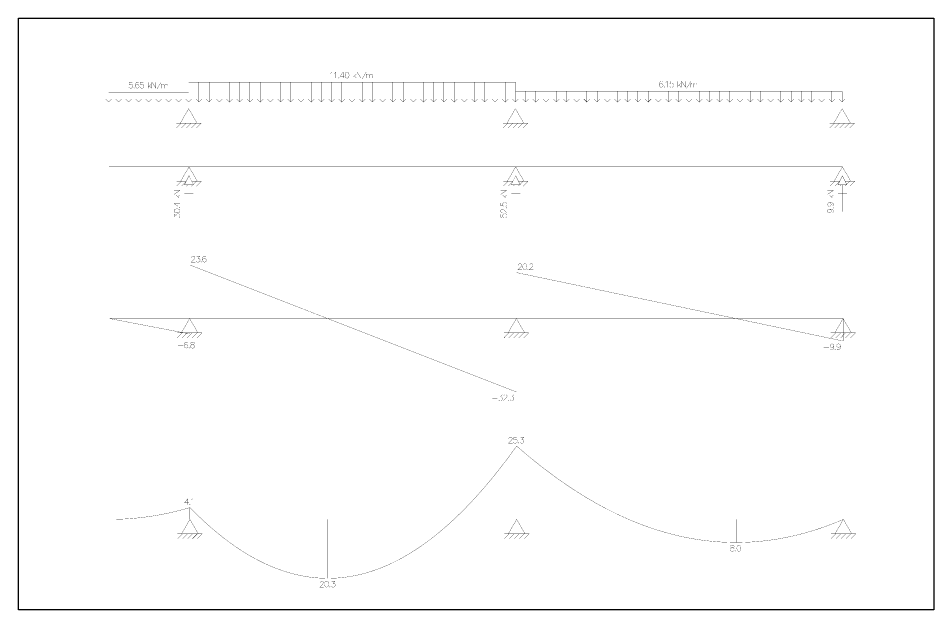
# Model space of a CAD drawing. Header units: millimetres. Extents: x 2055 to 57590, y -2429 to 7389.
# Drawn here: x 22235 to 37436, y -2429 to 7389 of the extents above; entities that cross this region are included whole.
import ezdxf

# ---------------------------------------------------------------- set-up
doc = ezdxf.new("R2010")
doc.units = ezdxf.units.MM
doc.layers.add('non plottare', color=7, linetype='Continuous', plot=False)

# ---------------------------------------------------------------- blocks, each defined once
blk = doc.blocks.new('trave caso 3')
at = {"linetype": 'Continuous', "const_width": 4}
for points in [[(4902.587994, 4467.297337), (4912.043823, 4472.025375), (4926.227566, 4486.209488), (4926.227566, 4386.920694)], [(4968.778797, 4467.297337), (4978.234625, 4472.025375), (4992.418369, 4486.209488), (4992.418369, 4386.920694)], [(5110.61623, 4486.209488), (5063.337086, 4420.016959), (5134.255803, 4420.016959)], [(5110.61623, 4486.209488), (5110.61623, 4386.920694)], [(5172.079118, 4486.209488), (5157.895375, 4481.48145), (5148.439546, 4467.297337), (5143.711632, 4443.657148), (5143.711632, 4429.473034), (5148.439546, 4405.832845), (5157.895375, 4391.648732), (5172.079118, 4386.920694), (5181.534947, 4386.920694), (5195.718691, 4391.648732), (5205.17452, 4405.832845), (5209.902434, 4429.473034), (5209.902434, 4443.657148), (5205.17452, 4467.297337), (5195.718691, 4481.48145), (5181.534947, 4486.209488), (5172.079118, 4486.209488)], [(5280.821151, 4486.209488), (5280.821151, 4386.920694)], [(5328.100296, 4453.113223), (5280.821151, 4405.832845)], [(5299.732809, 4424.744996), (5332.82821, 4386.920694)], [(5342.284039, 4486.209488), (5342.284039, 4386.920694)], [(5342.284039, 4486.209488), (5408.474841, 4386.920694)], [(5408.474841, 4486.209488), (5408.474841, 4386.920694)], [(5427.386499, 4372.73658), (5493.577302, 4486.209488)], [(5493.577302, 4453.113223), (5493.577302, 4386.920694)], [(5493.577302, 4434.201072), (5507.761045, 4448.385186), (5517.216874, 4453.113223), (5531.400617, 4453.113223), (5540.856446, 4448.385186), (5545.584361, 4434.201072), (5545.584361, 4386.920694)], [(5545.584361, 4434.201072), (5559.768104, 4448.385186), (5569.223933, 4453.113223), (5583.407677, 4453.113223), (5592.863506, 4448.385186), (5597.59142, 4434.201072), (5597.59142, 4386.920694)], [(1610.50877, 4319.276574), (1563.229626, 4319.276574), (1558.501711, 4276.724234), (1563.229626, 4281.452271), (1577.413369, 4286.180309), (1591.597113, 4286.180309), (1605.780856, 4281.452271), (1615.236685, 4271.996196), (1619.964599, 4257.812082), (1619.964599, 4248.356007), (1615.236685, 4234.171893), (1605.780856, 4224.715818), (1591.597113, 4219.98778), (1577.413369, 4219.98778), (1563.229626, 4224.715818), (1558.501711, 4229.443855), (1553.773797, 4238.899931)], [(1719.250803, 4305.09246), (1714.522889, 4314.548536), (1700.339145, 4319.276574), (1690.883316, 4319.276574), (1676.699573, 4314.548536), (1667.243744, 4300.364423), (1662.515829, 4276.724234), (1662.515829, 4253.084044), (1667.243744, 4234.171893), (1676.699573, 4224.715818), (1690.883316, 4219.98778), (1695.611231, 4219.98778), (1709.794974, 4224.715818), (1719.250803, 4234.171893), (1723.978717, 4248.356007), (1723.978717, 4253.084044), (1719.250803, 4267.268158), (1709.794974, 4276.724234), (1695.611231, 4281.452271), (1690.883316, 4281.452271), (1676.699573, 4276.724234), (1667.243744, 4267.268158), (1662.515829, 4253.084044)], [(1794.897434, 4319.276574), (1747.61829, 4319.276574), (1742.890375, 4276.724234), (1747.61829, 4281.452271), (1761.802033, 4286.180309), (1775.985777, 4286.180309), (1790.16952, 4281.452271), (1799.625349, 4271.996196), (1804.353263, 4257.812082), (1804.353263, 4248.356007), (1799.625349, 4234.171893), (1790.16952, 4224.715818), (1775.985777, 4219.98778), (1761.802033, 4219.98778), (1747.61829, 4224.715818), (1742.890375, 4229.443855), (1738.162461, 4238.899931)], [(1875.27198, 4319.276574), (1875.27198, 4219.98778)], [(1922.551125, 4286.180309), (1875.27198, 4238.899931)], [(1894.183638, 4257.812082), (1927.279039, 4219.98778)], [(1936.734868, 4319.276574), (1936.734868, 4219.98778)], [(1936.734868, 4319.276574), (2002.925671, 4219.98778)], [(2002.925671, 4319.276574), (2002.925671, 4219.98778)], [(2021.837329, 4205.803666), (2088.028131, 4319.276574)], [(2088.028131, 4286.180309), (2088.028131, 4219.98778)], [(2088.028131, 4267.268158), (2102.211874, 4281.452271), (2111.667703, 4286.180309), (2125.851447, 4286.180309), (2135.307276, 4281.452271), (2140.03519, 4267.268158), (2140.03519, 4219.98778)], [(2140.03519, 4267.268158), (2154.218934, 4281.452271), (2163.674762, 4286.180309), (2177.858506, 4286.180309), (2187.314335, 4281.452271), (2192.042249, 4267.268158), (2192.042249, 4219.98778)], [(2546.727462, 3989.765517), (2546.727462, 4320.728164)], [(2546.727462, 4320.728164), (7972.36361, 4320.728164)], [(2716.278592, 3989.765517), (2716.278592, 4320.728164)], [(2885.829721, 3989.765517), (2885.829721, 4320.728164)], [(3055.380851, 3989.765517), (3055.380851, 4320.728164)], [(3224.93198, 3989.765517), (3224.93198, 4320.728164)], [(3394.48311, 3989.765517), (3394.48311, 4320.728164)], [(3564.03424, 3989.765517), (3564.03424, 4320.728164)], [(3733.585369, 3989.765517), (3733.585369, 4320.728164)], [(3903.136499, 3989.765517), (3903.136499, 4320.728164)], [(4072.687629, 3989.765517), (4072.687629, 4320.728164)], [(4242.238758, 3989.765517), (4242.238758, 4320.728164)], [(4411.789888, 3989.765517), (4411.789888, 4320.728164)], [(4581.341017, 3989.765517), (4581.341017, 4320.728164)], [(4750.892147, 3989.765517), (4750.892147, 4320.728164)], [(4920.443277, 3989.765517), (4920.443277, 4320.728164)], [(5039.697513, 4396.37677), (5034.969599, 4391.648732), (5039.697513, 4386.920694), (5044.425428, 4391.648732), (5039.697513, 4396.37677)], [(5089.994406, 3989.765517), (5089.994406, 4320.728164)], [(5259.545536, 3989.765517), (5259.545536, 4320.728164)], [(5429.096666, 3989.765517), (5429.096666, 4320.728164)], [(5598.647795, 3989.765517), (5598.647795, 4320.728164)], [(5768.198925, 3989.765517), (5768.198925, 4320.728164)], [(5937.750054, 3989.765517), (5937.750054, 4320.728164)], [(6107.301184, 3989.765517), (6107.301184, 4320.728164)], [(6276.852314, 3989.765517), (6276.852314, 4320.728164)], [(6446.403443, 3989.765517), (6446.403443, 4320.728164)], [(6615.954573, 3989.765517), (6615.954573, 4320.728164)], [(6785.505703, 3989.765517), (6785.505703, 4320.728164)], [(6955.056832, 3989.765517), (6955.056832, 4320.728164)], [(7124.607962, 3989.765517), (7124.607962, 4320.728164)], [(7294.159091, 3989.765517), (7294.159091, 4320.728164)], [(7463.710221, 3989.765517), (7463.710221, 4320.728164)], [(7633.261351, 3989.765517), (7633.261351, 4320.728164)], [(7802.81248, 3989.765517), (7802.81248, 4320.728164)], [(7972.36361, 3989.765517), (7972.36361, 4320.728164)], [(10420.418474, 4319.608366), (10415.69056, 4329.064442), (10401.506816, 4333.792479), (10392.050987, 4333.792479), (10377.867244, 4329.064442), (10368.411415, 4314.880328), (10363.683501, 4291.240139), (10363.683501, 4267.59995), (10368.411415, 4248.687799), (10377.867244, 4239.231723), (10392.050987, 4234.503685), (10396.778902, 4234.503685), (10410.962645, 4239.231723), (10420.418474, 4248.687799), (10425.146389, 4262.871912), (10425.146389, 4267.59995), (10420.418474, 4281.784064), (10410.962645, 4291.240139), (10396.778902, 4295.968177), (10392.050987, 4295.968177), (10377.867244, 4291.240139), (10368.411415, 4281.784064), (10363.683501, 4267.59995)], [(10467.697619, 4314.880328), (10477.153448, 4319.608366), (10491.337191, 4333.792479), (10491.337191, 4234.503685)], [(10590.623395, 4333.792479), (10543.34425, 4333.792479), (10538.616336, 4291.240139), (10543.34425, 4295.968177), (10557.527994, 4300.696215), (10571.711737, 4300.696215), (10585.89548, 4295.968177), (10595.351309, 4286.512101), (10600.079224, 4272.327988), (10600.079224, 4262.871912), (10595.351309, 4248.687799), (10585.89548, 4239.231723), (10571.711737, 4234.503685), (10557.527994, 4234.503685), (10543.34425, 4239.231723), (10538.616336, 4243.959761), (10533.888421, 4253.415837)], [(10670.997941, 4333.792479), (10670.997941, 4234.503685)], [(10718.277085, 4300.696215), (10670.997941, 4253.415837)], [(10689.909598, 4272.327988), (10723.005, 4234.503685)], [(10732.460829, 4333.792479), (10732.460829, 4234.503685)], [(10732.460829, 4333.792479), (10798.651631, 4234.503685)], [(10798.651631, 4333.792479), (10798.651631, 4234.503685)], [(10817.563289, 4220.319572), (10883.754091, 4333.792479)], [(10883.754091, 4300.696215), (10883.754091, 4234.503685)], [(10883.754091, 4281.784064), (10897.937835, 4295.968177), (10907.393664, 4300.696215), (10921.577407, 4300.696215), (10931.033236, 4295.968177), (10935.76115, 4281.784064), (10935.76115, 4234.503685)], [(10935.76115, 4281.784064), (10949.944894, 4295.968177), (10959.400723, 4300.696215), (10973.584466, 4300.696215), (10983.040295, 4295.968177), (10987.76821, 4281.784064), (10987.76821, 4234.503685)], [(1218.000242, 3989.765517), (1218.000242, 4153.79525)], [(2546.727462, 4153.79525), (1218.000242, 4153.79525)], [(1384.091144, 3989.765517), (1384.091144, 4153.79525)], [(1550.182047, 3989.765517), (1550.182047, 4153.79525)], [(1638.876257, 4229.443855), (1634.148343, 4224.715818), (1638.876257, 4219.98778), (1643.604172, 4224.715818), (1638.876257, 4229.443855)], [(1716.272949, 3989.765517), (1716.272949, 4153.79525)], [(1882.363852, 3989.765517), (1882.363852, 4153.79525)], [(2048.454754, 3989.765517), (2048.454754, 4153.79525)], [(2214.545657, 3989.765517), (2214.545657, 4153.79525)], [(2380.636559, 3989.765517), (2380.636559, 4153.79525)], [(2546.727462, 3989.765517), (2546.727462, 4153.79525)], [(7972.36361, 3989.765517), (7972.36361, 4168.311156)], [(7972.36361, 4168.311156), (13397.999758, 4168.311156)], [(8141.91474, 3989.765517), (8141.91474, 4168.311156)], [(8311.465869, 3989.765517), (8311.465869, 4168.311156)], [(8481.016999, 3989.765517), (8481.016999, 4168.311156)], [(8650.568128, 3989.765517), (8650.568128, 4168.311156)], [(8820.119258, 3989.765517), (8820.119258, 4168.311156)], [(8989.670388, 3989.765517), (8989.670388, 4168.311156)], [(9159.221517, 3989.765517), (9159.221517, 4168.311156)], [(9328.772647, 3989.765517), (9328.772647, 4168.311156)], [(9498.323777, 3989.765517), (9498.323777, 4168.311156)], [(9667.874906, 3989.765517), (9667.874906, 4168.311156)], [(9837.426036, 3989.765517), (9837.426036, 4168.311156)], [(10006.977165, 3989.765517), (10006.977165, 4168.311156)], [(10176.528295, 3989.765517), (10176.528295, 4168.311156)], [(10346.079425, 3989.765517), (10346.079425, 4168.311156)], [(10444.058046, 4243.959761), (10439.330132, 4239.231723), (10444.058046, 4234.503685), (10448.785961, 4239.231723), (10444.058046, 4243.959761)], [(10515.630554, 3989.765517), (10515.630554, 4168.311156)], [(10685.181684, 3989.765517), (10685.181684, 4168.311156)], [(10854.732814, 3989.765517), (10854.732814, 4168.311156)], [(11024.283943, 3989.765517), (11024.283943, 4168.311156)], [(11193.835073, 3989.765517), (11193.835073, 4168.311156)], [(11363.386202, 3989.765517), (11363.386202, 4168.311156)], [(11532.937332, 3989.765517), (11532.937332, 4168.311156)], [(11702.488462, 3989.765517), (11702.488462, 4168.311156)], [(11872.039591, 3989.765517), (11872.039591, 4168.311156)], [(12041.590721, 3989.765517), (12041.590721, 4168.311156)], [(12211.141851, 3989.765517), (12211.141851, 4168.311156)], [(12380.69298, 3989.765517), (12380.69298, 4168.311156)], [(12550.24411, 3989.765517), (12550.24411, 4168.311156)], [(12719.79524, 3989.765517), (12719.79524, 4168.311156)], [(12889.346369, 3989.765517), (12889.346369, 4168.311156)], [(13058.897499, 3989.765517), (13058.897499, 4168.311156)], [(13228.448628, 3989.765517), (13228.448628, 4168.311156)], [(13397.999758, 3989.765517), (13397.999758, 4168.311156)], [(1267.643344, 4039.409914), (1218.000242, 3989.765517), (1168.35714, 4039.409914)], [(1433.734246, 4039.409914), (1384.091144, 3989.765517), (1334.448043, 4039.409914)], [(1599.825149, 4039.409914), (1550.182047, 3989.765517), (1500.538945, 4039.409914)], [(1765.916051, 4039.409914), (1716.272949, 3989.765517), (1666.629848, 4039.409914)], [(1932.006954, 4039.409914), (1882.363852, 3989.765517), (1832.72075, 4039.409914)], [(2098.097856, 4039.409914), (2048.454754, 3989.765517), (1998.811653, 4039.409914)], [(2264.188759, 4039.409914), (2214.545657, 3989.765517), (2164.902555, 4039.409914)], [(2430.279661, 4039.409914), (2380.636559, 3989.765517), (2330.993458, 4039.409914)], [(2596.370564, 4039.409914), (2546.727462, 3989.765517), (2497.08436, 4039.409914)], [(2596.370564, 4039.409914), (2546.727462, 3989.765517), (2497.08436, 4039.409914)], [(2765.921693, 4039.409914), (2716.278592, 3989.765517), (2666.63549, 4039.409914)], [(2935.472823, 4039.409914), (2885.829721, 3989.765517), (2836.186619, 4039.409914)], [(3105.023953, 4039.409914), (3055.380851, 3989.765517), (3005.737749, 4039.409914)], [(3274.575082, 4039.409914), (3224.93198, 3989.765517), (3175.288879, 4039.409914)], [(3444.126212, 4039.409914), (3394.48311, 3989.765517), (3344.840008, 4039.409914)], [(3613.677342, 4039.409914), (3564.03424, 3989.765517), (3514.391138, 4039.409914)], [(3783.228471, 4039.409914), (3733.585369, 3989.765517), (3683.942267, 4039.409914)], [(3952.779601, 4039.409914), (3903.136499, 3989.765517), (3853.493397, 4039.409914)], [(4122.33073, 4039.409914), (4072.687629, 3989.765517), (4023.044527, 4039.409914)], [(4291.88186, 4039.409914), (4242.238758, 3989.765517), (4192.595656, 4039.409914)], [(4461.43299, 4039.409914), (4411.789888, 3989.765517), (4362.146786, 4039.409914)], [(4630.984119, 4039.409914), (4581.341017, 3989.765517), (4531.697916, 4039.409914)], [(4800.535249, 4039.409914), (4750.892147, 3989.765517), (4701.249045, 4039.409914)], [(4970.086379, 4039.409914), (4920.443277, 3989.765517), (4870.800175, 4039.409914)], [(5139.637508, 4039.409914), (5089.994406, 3989.765517), (5040.351304, 4039.409914)], [(5309.188638, 4039.409914), (5259.545536, 3989.765517), (5209.902434, 4039.409914)], [(5478.739767, 4039.409914), (5429.096666, 3989.765517), (5379.453564, 4039.409914)], [(5648.290897, 4039.409914), (5598.647795, 3989.765517), (5549.004693, 4039.409914)], [(5817.842027, 4039.409914), (5768.198925, 3989.765517), (5718.555823, 4039.409914)], [(5987.393156, 4039.409914), (5937.750054, 3989.765517), (5888.106953, 4039.409914)], [(6156.944286, 4039.409914), (6107.301184, 3989.765517), (6057.658082, 4039.409914)], [(6326.495416, 4039.409914), (6276.852314, 3989.765517), (6227.209212, 4039.409914)], [(6496.046545, 4039.409914), (6446.403443, 3989.765517), (6396.760341, 4039.409914)], [(6665.597675, 4039.409914), (6615.954573, 3989.765517), (6566.311471, 4039.409914)], [(6835.148804, 4039.409914), (6785.505703, 3989.765517), (6735.862601, 4039.409914)], [(7004.699934, 4039.409914), (6955.056832, 3989.765517), (6905.41373, 4039.409914)], [(7174.251064, 4039.409914), (7124.607962, 3989.765517), (7074.96486, 4039.409914)], [(7343.802193, 4039.409914), (7294.159091, 3989.765517), (7244.51599, 4039.409914)], [(7513.353323, 4039.409914), (7463.710221, 3989.765517), (7414.067119, 4039.409914)], [(7682.904453, 4039.409914), (7633.261351, 3989.765517), (7583.618249, 4039.409914)], [(7852.455582, 4039.409914), (7802.81248, 3989.765517), (7753.169378, 4039.409914)], [(8022.006712, 4039.409914), (7972.36361, 3989.765517), (7922.720508, 4039.409914)], [(8022.006712, 4039.409914), (7972.36361, 3989.765517), (7922.720508, 4039.409914)], [(8191.557841, 4039.409914), (8141.91474, 3989.765517), (8092.271638, 4039.409914)], [(8361.108971, 4039.409914), (8311.465869, 3989.765517), (8261.822767, 4039.409914)], [(8530.660101, 4039.409914), (8481.016999, 3989.765517), (8431.373897, 4039.409914)], [(8700.21123, 4039.409914), (8650.568128, 3989.765517), (8600.925027, 4039.409914)], [(8869.76236, 4039.409914), (8820.119258, 3989.765517), (8770.476156, 4039.409914)], [(9039.31349, 4039.409914), (8989.670388, 3989.765517), (8940.027286, 4039.409914)], [(9208.864619, 4039.409914), (9159.221517, 3989.765517), (9109.578415, 4039.409914)], [(9378.415749, 4039.409914), (9328.772647, 3989.765517), (9279.129545, 4039.409914)], [(9547.966878, 4039.409914), (9498.323777, 3989.765517), (9448.680675, 4039.409914)], [(9717.518008, 4039.409914), (9667.874906, 3989.765517), (9618.231804, 4039.409914)], [(9887.069138, 4039.409914), (9837.426036, 3989.765517), (9787.782934, 4039.409914)], [(10056.620267, 4039.409914), (10006.977165, 3989.765517), (9957.334064, 4039.409914)], [(10226.171397, 4039.409914), (10176.528295, 3989.765517), (10126.885193, 4039.409914)], [(10395.722527, 4039.409914), (10346.079425, 3989.765517), (10296.436323, 4039.409914)], [(10565.273656, 4039.409914), (10515.630554, 3989.765517), (10465.987453, 4039.409914)], [(10734.824786, 4039.409914), (10685.181684, 3989.765517), (10635.538582, 4039.409914)], [(10904.375915, 4039.409914), (10854.732814, 3989.765517), (10805.089712, 4039.409914)], [(11073.927045, 4039.409914), (11024.283943, 3989.765517), (10974.640841, 4039.409914)], [(11243.478175, 4039.409914), (11193.835073, 3989.765517), (11144.191971, 4039.409914)], [(11413.029304, 4039.409914), (11363.386202, 3989.765517), (11313.743101, 4039.409914)], [(11582.580434, 4039.409914), (11532.937332, 3989.765517), (11483.29423, 4039.409914)], [(11752.131564, 4039.409914), (11702.488462, 3989.765517), (11652.84536, 4039.409914)], [(11921.682693, 4039.409914), (11872.039591, 3989.765517), (11822.39649, 4039.409914)], [(12091.233823, 4039.409914), (12041.590721, 3989.765517), (11991.947619, 4039.409914)], [(12260.784952, 4039.409914), (12211.141851, 3989.765517), (12161.498749, 4039.409914)], [(12430.336082, 4039.409914), (12380.69298, 3989.765517), (12331.049878, 4039.409914)], [(12599.887212, 4039.409914), (12550.24411, 3989.765517), (12500.601008, 4039.409914)], [(12769.438341, 4039.409914), (12719.79524, 3989.765517), (12670.152138, 4039.409914)], [(12938.989471, 4039.409914), (12889.346369, 3989.765517), (12839.703267, 4039.409914)], [(13108.540601, 4039.409914), (13058.897499, 3989.765517), (13009.254397, 4039.409914)], [(13278.09173, 4039.409914), (13228.448628, 3989.765517), (13178.805527, 4039.409914)], [(13447.64286, 4039.409914), (13397.999758, 3989.765517), (13348.356656, 4039.409914)], [(2546.727462, 3879.444635), (1218.000242, 3879.444635)], [(2408.831336, 3640.593029), (2546.727462, 3879.444635), (2684.623588, 3640.593029)], [(2546.727462, 3879.444635), (7972.36361, 3879.444635)], [(7834.467484, 3640.593029), (7972.36361, 3879.444635), (8110.259736, 3640.593029)], [(7972.36361, 3879.444635), (13397.999758, 3879.444635)], [(13260.103632, 3640.593029), (13397.999758, 3879.444635), (13535.895884, 3640.593029)], [(2339.885341, 3640.593029), (2753.569583, 3640.593029)], [(2422.623844, 3640.593029), (2339.885341, 3557.852368)], [(2505.362347, 3640.593029), (2422.623844, 3557.852368)], [(2588.10085, 3640.593029), (2505.362347, 3557.852368)], [(2670.839353, 3640.593029), (2588.10085, 3557.852368)], [(2753.577857, 3640.593029), (2670.839353, 3557.852368)], [(7765.521489, 3640.593029), (8179.205731, 3640.593029)], [(7848.259992, 3640.593029), (7765.521489, 3557.852368)], [(7930.998495, 3640.593029), (7848.259992, 3557.852368)], [(8013.736998, 3640.593029), (7930.998495, 3557.852368)], [(8096.475502, 3640.593029), (8013.736998, 3557.852368)], [(8179.214005, 3640.593029), (8096.475502, 3557.852368)], [(13191.157637, 3640.593029), (13604.841879, 3640.593029)], [(13273.89614, 3640.593029), (13191.157637, 3557.852368)], [(13356.634643, 3640.593029), (13273.89614, 3557.852368)], [(13439.373146, 3640.593029), (13356.634643, 3557.852368)], [(13522.11165, 3640.593029), (13439.373146, 3557.852368)], [(13604.850153, 3640.593029), (13522.11165, 3557.852368)]]:
    blk.add_lwpolyline(points, dxfattribs=at)
blk = doc.blocks.new('reazioni caso 3')
at = {"linetype": 'Continuous', "const_width": 4}
for points in [[(2547, 3879), (1218, 3879)], [(2547, 3879), (1218, 3879)], [(1218, 3879), (1218, 3879)], [(2409, 3641), (2547, 3879), (2685, 3641)], [(2547, 3879), (7972, 3879)], [(2547, 3879), (7972, 3879)], [(2547, 3879), (2547, 3879)], [(7834, 3641), (7972, 3879), (8110, 3641)], [(7972, 3879), (13398, 3879)], [(7972, 3879), (13398, 3879)], [(7972, 3879), (7972, 3879)], [(13260, 3641), (13398, 3879), (13536, 3641)], [(13398, 3879), (13398, 3879)], [(2472, 3582), (2547, 3731), (2621, 3582), (2472, 3582)], [(7898, 3582), (7972, 3731), (8047, 3582), (7898, 3582)], [(13324, 3582), (13398, 3731), (13472, 3582), (13324, 3582)], [(2340, 3641), (2502, 3641)], [(2423, 3641), (2340, 3558)], [(2498, 3633), (2423, 3558)], [(2529, 3582), (2505, 3558)], [(2547, 3135), (2547, 3582)], [(2612, 3582), (2588, 3558)], [(2592, 3641), (2754, 3641)], [(2671, 3641), (2618, 3588)], [(2754, 3641), (2671, 3558)], [(7766, 3641), (7927, 3641)], [(7848, 3641), (7766, 3558)], [(7924, 3633), (7848, 3558)], [(7955, 3582), (7931, 3558)], [(7972, 3135), (7972, 3582)], [(8037, 3582), (8014, 3558)], [(8017, 3641), (8179, 3641)], [(8096, 3641), (8044, 3588)], [(8179, 3641), (8096, 3558)], [(13191, 3641), (13353, 3641)], [(13274, 3641), (13191, 3558)], [(13349, 3633), (13274, 3558)], [(13380, 3582), (13357, 3558)], [(13398, 3135), (13398, 3582)], [(13463, 3582), (13439, 3558)], [(13443, 3641), (13605, 3641)], [(13522, 3641), (13469, 3588)], [(13605, 3641), (13522, 3558)], [(2299, 3422), (2398, 3488)], [(2299, 3488), (2398, 3488)], [(2299, 3422), (2398, 3422)], [(2299, 3361), (2398, 3361)], [(2332, 3408), (2379, 3361)], [(2360, 3379), (2398, 3413)], [(2472, 3436), (2621, 3436)], [(7724, 3422), (7823, 3488)], [(7724, 3488), (7823, 3488)], [(7724, 3422), (7823, 3422)], [(7724, 3361), (7823, 3361)], [(7757, 3408), (7805, 3361)], [(7786, 3379), (7823, 3413)], [(7898, 3436), (8047, 3436)], [(13150, 3422), (13249, 3488)], [(13150, 3488), (13249, 3488)], [(13150, 3422), (13249, 3422)], [(13150, 3361), (13249, 3361)], [(13183, 3408), (13230, 3361)], [(13211, 3379), (13249, 3413)], [(13324, 3436), (13472, 3436)], [(2299, 3271), (2365, 3223), (2365, 3294)], [(2299, 3271), (2398, 3271)], [(2388, 3200), (2393, 3195), (2398, 3200), (2393, 3205), (2388, 3200)], [(7724, 3280), (7724, 3233), (7767, 3228), (7762, 3233), (7757, 3247), (7757, 3261), (7762, 3275), (7771, 3285), (7786, 3290), (7795, 3290), (7809, 3285), (7819, 3275), (7823, 3261), (7823, 3247), (7819, 3233), (7814, 3228), (7805, 3223)], [(7814, 3200), (7819, 3195), (7823, 3200), (7819, 3205), (7814, 3200)], [(13183, 3285), (13197, 3280), (13207, 3271), (13211, 3257), (13211, 3252), (13207, 3238), (13197, 3228), (13183, 3223), (13178, 3223), (13164, 3228), (13155, 3238), (13150, 3252), (13150, 3257), (13155, 3271), (13164, 3280), (13183, 3285), (13207, 3285), (13230, 3280), (13244, 3271), (13249, 3257), (13249, 3247), (13244, 3233), (13235, 3228)], [(13240, 3200), (13244, 3195), (13249, 3200), (13244, 3205), (13240, 3200)], [(2299, 3143), (2303, 3129), (2317, 3119), (2341, 3115), (2355, 3115), (2379, 3119), (2393, 3129), (2398, 3143), (2398, 3153), (2393, 3167), (2379, 3176), (2355, 3181), (2341, 3181), (2317, 3176), (2303, 3167), (2299, 3153), (2299, 3143)], [(2299, 3044), (2299, 3096), (2336, 3067), (2336, 3082), (2341, 3091), (2346, 3096), (2360, 3101), (2369, 3101), (2384, 3096), (2393, 3086), (2398, 3072), (2398, 3058), (2393, 3044), (2388, 3039), (2379, 3034)], [(7748, 3119), (7743, 3119), (7734, 3124), (7729, 3129), (7724, 3138), (7724, 3157), (7729, 3167), (7734, 3171), (7743, 3176), (7753, 3176), (7762, 3171), (7776, 3162), (7823, 3115), (7823, 3181)], [(7724, 3091), (7724, 3044), (7767, 3039), (7762, 3044), (7757, 3058), (7757, 3072), (7762, 3086), (7771, 3096), (7786, 3101), (7795, 3101), (7809, 3096), (7819, 3086), (7823, 3072), (7823, 3058), (7819, 3044), (7814, 3039), (7805, 3034)], [(13183, 3176), (13197, 3171), (13207, 3162), (13211, 3148), (13211, 3143), (13207, 3129), (13197, 3119), (13183, 3115), (13178, 3115), (13164, 3119), (13155, 3129), (13150, 3143), (13150, 3148), (13155, 3162), (13164, 3171), (13183, 3176), (13207, 3176), (13230, 3171), (13244, 3162), (13249, 3148), (13249, 3138), (13244, 3124), (13235, 3119)]]:
    blk.add_lwpolyline(points, dxfattribs=at)
blk = doc.blocks.new('taglio caso 3')
at = {"linetype": 'Continuous', "const_width": 4}
for points in [[(2578, 4892), (2578, 4897), (2583, 4906), (2587, 4911), (2597, 4916), (2616, 4916), (2625, 4911), (2630, 4906), (2635, 4897), (2635, 4887), (2630, 4878), (2620, 4864), (2573, 4816), (2639, 4816)], [(2663, 4916), (2715, 4916), (2687, 4878), (2701, 4878), (2710, 4873), (2715, 4868), (2720, 4854), (2720, 4845), (2715, 4831), (2706, 4821), (2691, 4816), (2677, 4816), (2663, 4821), (2658, 4826), (2654, 4835)], [(2819, 4901), (2814, 4911), (2800, 4916), (2791, 4916), (2777, 4911), (2767, 4897), (2762, 4873), (2762, 4849), (2767, 4831), (2777, 4821), (2791, 4816), (2795, 4816), (2810, 4821), (2819, 4831), (2824, 4845), (2824, 4849), (2819, 4864), (2810, 4873), (2795, 4878), (2791, 4878), (2777, 4873), (2767, 4864), (2762, 4849)], [(2739, 4826), (2734, 4821), (2739, 4816), (2743, 4821), (2739, 4826)], [(8004, 4765), (8004, 4770), (8008, 4779), (8013, 4784), (8022, 4789), (8041, 4789), (8051, 4784), (8056, 4779), (8060, 4770), (8060, 4761), (8056, 4751), (8046, 4737), (7999, 4690), (8065, 4690)], [(8108, 4789), (8093, 4784), (8084, 4770), (8079, 4746), (8079, 4732), (8084, 4709), (8093, 4694), (8108, 4690), (8117, 4690), (8131, 4694), (8141, 4709), (8145, 4732), (8145, 4746), (8141, 4770), (8131, 4784), (8117, 4789), (8108, 4789)], [(8193, 4765), (8193, 4770), (8197, 4779), (8202, 4784), (8212, 4789), (8231, 4789), (8240, 4784), (8245, 4779), (8249, 4770), (8249, 4761), (8245, 4751), (8235, 4737), (8188, 4690), (8254, 4690)], [(8164, 4699), (8160, 4694), (8164, 4690), (8169, 4694), (8164, 4699)], [(2547, 3879), (1218, 3879)], [(2409, 3641), (2547, 3879), (2685, 3641)], [(2547, 3879), (7972, 3879)], [(7834, 3641), (7972, 3879), (8110, 3641)], [(7972, 3879), (13398, 3879)], [(13260, 3641), (13398, 3879), (13536, 3641)], [(2340, 3641), (2754, 3641)], [(2423, 3641), (2340, 3558)], [(2505, 3641), (2423, 3558)], [(2588, 3641), (2505, 3558)], [(2671, 3641), (2588, 3558)], [(2754, 3641), (2671, 3558)], [(7766, 3641), (8179, 3641)], [(7848, 3641), (7766, 3558)], [(7931, 3641), (7848, 3558)], [(8014, 3641), (7931, 3558)], [(8096, 3641), (8014, 3558)], [(8179, 3641), (8096, 3558)], [(13191, 3641), (13605, 3641)], [(13274, 3641), (13191, 3558)], [(13357, 3641), (13274, 3558)], [(13439, 3641), (13357, 3558)], [(13522, 3641), (13439, 3558)], [(13605, 3641), (13522, 3558)], [(2355, 3432), (2440, 3432)], [(2515, 3474), (2511, 3484), (2497, 3488), (2487, 3488), (2473, 3484), (2463, 3470), (2459, 3446), (2459, 3422), (2463, 3403), (2473, 3394), (2487, 3389), (2492, 3389), (2506, 3394), (2515, 3403), (2520, 3418), (2520, 3422), (2515, 3436), (2506, 3446), (2492, 3451), (2487, 3451), (2473, 3446), (2463, 3436), (2459, 3422)], [(2539, 3399), (2534, 3394), (2539, 3389), (2544, 3394), (2539, 3399)], [(2586, 3488), (2572, 3484), (2567, 3474), (2567, 3465), (2572, 3455), (2582, 3451), (2601, 3446), (2615, 3441), (2624, 3432), (2629, 3422), (2629, 3408), (2624, 3399), (2619, 3394), (2605, 3389), (2586, 3389), (2572, 3394), (2567, 3399), (2563, 3408), (2563, 3422), (2567, 3432), (2577, 3441), (2591, 3446), (2610, 3451), (2619, 3455), (2624, 3465), (2624, 3474), (2619, 3484), (2605, 3488), (2586, 3488)], [(13078, 3403), (13163, 3403)], [(13244, 3426), (13239, 3412), (13230, 3403), (13216, 3398), (13211, 3398), (13197, 3403), (13187, 3412), (13182, 3426), (13182, 3431), (13187, 3445), (13197, 3455), (13211, 3459), (13216, 3459), (13230, 3455), (13239, 3445), (13244, 3426), (13244, 3403), (13239, 3379), (13230, 3365), (13216, 3360), (13206, 3360), (13192, 3365), (13187, 3374)], [(13268, 3370), (13263, 3365), (13268, 3360), (13272, 3365), (13268, 3370)], [(13353, 3426), (13348, 3412), (13338, 3403), (13324, 3398), (13320, 3398), (13305, 3403), (13296, 3412), (13291, 3426), (13291, 3431), (13296, 3445), (13305, 3455), (13320, 3459), (13324, 3459), (13338, 3455), (13348, 3445), (13353, 3426), (13353, 3403), (13348, 3379), (13338, 3365), (13324, 3360), (13315, 3360), (13301, 3365), (13296, 3374)], [(7686, 2615), (7738, 2615), (7709, 2577), (7724, 2577), (7733, 2573), (7738, 2568), (7743, 2554), (7743, 2544), (7738, 2530), (7728, 2521), (7714, 2516), (7700, 2516), (7686, 2521), (7681, 2525), (7676, 2535)], [(7761, 2591), (7761, 2596), (7766, 2606), (7771, 2610), (7780, 2615), (7799, 2615), (7809, 2610), (7814, 2606), (7818, 2596), (7818, 2587), (7814, 2577), (7804, 2563), (7757, 2516), (7823, 2516)], [(7875, 2615), (7927, 2615), (7899, 2577), (7913, 2577), (7922, 2573), (7927, 2568), (7932, 2554), (7932, 2544), (7927, 2530), (7918, 2521), (7903, 2516), (7889, 2516), (7875, 2521), (7870, 2525), (7866, 2535)], [(7572, 2558), (7657, 2558)], [(7842, 2525), (7837, 2521), (7842, 2516), (7847, 2521), (7842, 2525)]]:
    blk.add_lwpolyline(points, dxfattribs=at)
at = {"color": 170, "linetype": 'Continuous', "const_width": 4}
for points in [[(2547, 4770), (7972, 2661)], [(2547, 3879), (2547, 4770)], [(7972, 4643), (13398, 3506)], [(7972, 3879), (7972, 4643)], [(2547, 3624), (1218, 3879)], [(1218, 3879), (1218, 3879)], [(2547, 3879), (2547, 3624)], [(7972, 3879), (7972, 2661)], [(13398, 3879), (13398, 3506)]]:
    blk.add_lwpolyline(points, dxfattribs=at)
blk = doc.blocks.new('momento caso 3')
at = {"linetype": 'Continuous', "const_width": 4}
for points in [[(7842.345962, 5219.459741), (7842.345962, 5224.187779), (7847.073877, 5233.643854), (7851.801791, 5238.371892), (7861.25762, 5243.09993), (7880.169278, 5243.09993), (7889.625107, 5238.371892), (7894.353021, 5233.643854), (7899.080936, 5224.187779), (7899.080936, 5214.731703), (7894.353021, 5205.275627), (7884.897192, 5191.091514), (7837.618048, 5143.811136), (7903.80885, 5143.811136)], [(7974.727567, 5243.09993), (7927.448423, 5243.09993), (7922.720508, 5200.547589), (7927.448423, 5205.275627), (7941.632166, 5210.003665), (7955.815909, 5210.003665), (7969.999653, 5205.275627), (7979.455482, 5195.819552), (7984.183396, 5181.635438), (7984.183396, 5172.179363), (7979.455482, 5157.995249), (7969.999653, 5148.539173), (7955.815909, 5143.811136), (7941.632166, 5143.811136), (7927.448423, 5148.539173), (7922.720508, 5153.267211), (7917.992594, 5162.723287)], [(8036.190455, 5243.09993), (8088.197514, 5243.09993), (8059.830028, 5205.275627), (8074.013771, 5205.275627), (8083.4696, 5200.547589), (8088.197514, 5195.819552), (8092.925429, 5181.635438), (8092.925429, 5172.179363), (8088.197514, 5157.995249), (8078.741685, 5148.539173), (8064.557942, 5143.811136), (8050.374199, 5143.811136), (8036.190455, 5148.539173), (8031.462541, 5153.267211), (8026.734626, 5162.723287)], [(8003.095054, 5153.267211), (7998.36714, 5148.539173), (8003.095054, 5143.811136), (8007.822968, 5148.539173), (8003.095054, 5153.267211)], [(2506.540189, 4220.76942), (2459.261044, 4154.57689), (2530.179761, 4154.57689)], [(2506.540189, 4220.76942), (2506.540189, 4121.480626)], [(2544.363505, 4130.936701), (2539.63559, 4126.208664), (2544.363505, 4121.480626), (2549.091419, 4126.208664), (2544.363505, 4130.936701)], [(2568.003077, 4201.857269), (2577.458906, 4206.585306), (2591.642649, 4220.76942), (2591.642649, 4121.480626)], [(2546.727462, 3879.444635), (1218.000242, 3879.444635)], [(2408.831336, 3640.593029), (2546.727462, 3879.444635), (2684.623588, 3640.593029)], [(2546.727462, 3879.444635), (7972.36361, 3879.444635)], [(7834.467484, 3640.593029), (7972.36361, 3879.444635), (8110.259736, 3640.593029)], [(7972.36361, 3879.444635), (13397.999758, 3879.444635)], [(13260.103632, 3640.593029), (13397.999758, 3879.444635), (13535.895884, 3640.593029)], [(2339.885341, 3640.593029), (2753.569583, 3640.593029)], [(2422.623844, 3640.593029), (2339.885341, 3557.852368)], [(2505.362347, 3640.593029), (2422.623844, 3557.852368)], [(2588.10085, 3640.593029), (2505.362347, 3557.852368)], [(2670.839353, 3640.593029), (2588.10085, 3557.852368)], [(2753.577857, 3640.593029), (2670.839353, 3557.852368)], [(7765.521489, 3640.593029), (8179.205731, 3640.593029)], [(7848.259992, 3640.593029), (7765.521489, 3557.852368)], [(7930.998495, 3640.593029), (7848.259992, 3557.852368)], [(8013.736998, 3640.593029), (7930.998495, 3557.852368)], [(8096.475502, 3640.593029), (8013.736998, 3557.852368)], [(8179.214005, 3640.593029), (8096.475502, 3557.852368)], [(13191.157637, 3640.593029), (13604.841879, 3640.593029)], [(13273.89614, 3640.593029), (13191.157637, 3557.852368)], [(13356.634643, 3640.593029), (13273.89614, 3557.852368)], [(13439.373146, 3640.593029), (13356.634643, 3557.852368)], [(13522.11165, 3640.593029), (13439.373146, 3557.852368)], [(13604.850153, 3640.593029), (13522.11165, 3557.852368)], [(11544.576638, 3449.747248), (11530.392894, 3445.01921), (11525.66498, 3435.563135), (11525.66498, 3426.107059), (11530.392894, 3416.650983), (11539.848723, 3411.922945), (11558.760381, 3407.194908), (11572.944124, 3402.46687), (11582.399953, 3393.010794), (11587.127868, 3383.554719), (11587.127868, 3369.370605), (11582.399953, 3359.914529), (11577.672039, 3355.186492), (11563.488296, 3350.458454), (11544.576638, 3350.458454), (11530.392894, 3355.186492), (11525.66498, 3359.914529), (11520.937065, 3369.370605), (11520.937065, 3383.554719), (11525.66498, 3393.010794), (11535.120809, 3402.46687), (11549.304552, 3407.194908), (11568.21621, 3411.922945), (11577.672039, 3416.650983), (11582.399953, 3426.107059), (11582.399953, 3435.563135), (11577.672039, 3445.01921), (11563.488296, 3449.747248), (11544.576638, 3449.747248)], [(11606.039526, 3359.914529), (11601.311611, 3355.186492), (11606.039526, 3350.458454), (11610.76744, 3355.186492), (11606.039526, 3359.914529)], [(11658.046585, 3449.747248), (11643.862841, 3445.01921), (11634.407012, 3430.835097), (11629.679098, 3407.194908), (11629.679098, 3393.010794), (11634.407012, 3369.370605), (11643.862841, 3355.186492), (11658.046585, 3350.458454), (11667.502414, 3350.458454), (11681.686157, 3355.186492), (11691.141986, 3369.370605), (11695.869901, 3393.010794), (11695.869901, 3407.194908), (11691.141986, 3430.835097), (11681.686157, 3445.01921), (11667.502414, 3449.747248), (11658.046585, 3449.747248)], [(4708.285189, 2830.688351), (4708.285189, 2835.416389), (4713.013103, 2844.872465), (4717.741018, 2849.600503), (4727.196847, 2854.32854), (4746.108505, 2854.32854), (4755.564333, 2849.600503), (4760.292248, 2844.872465), (4765.020162, 2835.416389), (4765.020162, 2825.960313), (4760.292248, 2816.504238), (4750.836419, 2802.320124), (4703.557274, 2755.039746), (4769.748077, 2755.039746)], [(4812.299307, 2854.32854), (4798.115564, 2849.600503), (4788.659735, 2835.416389), (4783.93182, 2811.7762), (4783.93182, 2797.592087), (4788.659735, 2773.951898), (4798.115564, 2759.767784), (4812.299307, 2755.039746), (4821.755136, 2755.039746), (4835.938879, 2759.767784), (4845.394708, 2773.951898), (4850.122623, 2797.592087), (4850.122623, 2811.7762), (4845.394708, 2835.416389), (4835.938879, 2849.600503), (4821.755136, 2854.32854), (4812.299307, 2854.32854)], [(4869.034281, 2764.495822), (4864.306366, 2759.767784), (4869.034281, 2755.039746), (4873.762195, 2759.767784), (4869.034281, 2764.495822)], [(4902.129682, 2854.32854), (4954.136741, 2854.32854), (4925.769254, 2816.504238), (4939.952997, 2816.504238), (4949.408826, 2811.7762), (4954.136741, 2807.048162), (4958.864655, 2792.864049), (4958.864655, 2783.407973), (4954.136741, 2769.22386), (4944.680912, 2759.767784), (4930.497169, 2755.039746), (4916.313425, 2755.039746), (4902.129682, 2759.767784), (4897.401767, 2764.495822), (4892.673853, 2773.951898)]]:
    blk.add_lwpolyline(points, dxfattribs=at)
at = {"color": 170, "linetype": 'Continuous', "const_width": 4}
for points in [[(2546.727462, 4075.145855), (2572.080902, 4049.301234), (2597.434342, 4023.744142), (2622.787782, 3998.474579), (2648.141222, 3973.492545), (2673.494662, 3948.798041), (2698.848102, 3924.391066), (2724.201542, 3900.27162), (2749.554981, 3876.439704), (2774.908421, 3852.895317), (2800.261861, 3829.638459), (2825.615301, 3806.66913), (2850.968741, 3783.987331), (2876.322181, 3761.59306), (2901.675621, 3739.48632), (2927.029061, 3717.667108), (2952.382501, 3696.135426), (2977.735941, 3674.891273), (3003.089381, 3653.934649), (3028.442821, 3633.265554), (3053.796261, 3612.883989), (3079.149701, 3592.789953), (3104.503141, 3572.983446), (3129.856581, 3553.464469), (3155.210021, 3534.23302), (3180.563461, 3515.289101), (3205.9169, 3496.632712), (3231.27034, 3478.263851), (3256.62378, 3460.18252), (3281.97722, 3442.388718), (3307.33066, 3424.882445), (3332.6841, 3407.663702), (3358.03754, 3390.732488), (3383.39098, 3374.088803), (3408.74442, 3357.732647), (3434.09786, 3341.664021), (3459.4513, 3325.882924), (3484.80474, 3310.389356), (3510.15818, 3295.183318), (3535.51162, 3280.264808), (3560.86506, 3265.633828), (3586.2185, 3251.290378), (3611.57194, 3237.234456), (3636.92538, 3223.466064), (3662.278819, 3209.985201), (3687.632259, 3196.791867), (3712.985699, 3183.886063), (3738.339139, 3171.267788), (3763.692579, 3158.937042), (3789.046019, 3146.893825), (3814.399459, 3135.138138), (3839.752899, 3123.66998), (3865.106339, 3112.489351), (3890.459779, 3101.596252), (3915.813219, 3090.990681), (3941.166659, 3080.67264), (3966.520099, 3070.642128), (3991.873539, 3060.899146), (4017.226979, 3051.443693), (4042.580419, 3042.275769), (4067.933859, 3033.395374), (4093.287299, 3024.802509), (4118.640738, 3016.497172), (4143.994178, 3008.479366), (4169.347618, 3000.749088), (4194.701058, 2993.30634), (4220.054498, 2986.15112), (4245.407938, 2979.283431), (4270.761378, 2972.70327), (4296.114818, 2966.410639), (4321.468258, 2960.405537), (4346.821698, 2954.687964), (4372.175138, 2949.25792), (4397.528578, 2944.115406), (4422.882018, 2939.260421), (4448.235458, 2934.692965), (4473.588898, 2930.413039), (4498.942338, 2926.420642), (4524.295778, 2922.715774), (4549.649218, 2919.298435), (4575.002657, 2916.168626), (4600.356097, 2913.326345), (4625.709537, 2910.771595), (4651.062977, 2908.504373), (4676.416417, 2906.524681), (4701.769857, 2904.832517), (4727.123297, 2903.427884), (4752.476737, 2902.310779), (4777.830177, 2901.481204), (4803.183617, 2900.939158), (4828.537057, 2900.684641), (4853.890497, 2900.717654), (4879.243937, 2901.038195), (4904.597377, 2901.646266), (4929.950817, 2902.541867), (4955.304257, 2903.724996), (4980.657697, 2905.195655), (5006.011137, 2906.953843), (5031.364576, 2908.99956), (5056.718016, 2911.332807), (5082.071456, 2913.953583), (5107.424896, 2916.861888), (5132.778336, 2920.057723), (5158.131776, 2923.541086), (5183.485216, 2927.311979), (5208.838656, 2931.370401), (5234.192096, 2935.716353), (5259.545536, 2940.349834), (5284.898976, 2945.270844), (5310.252416, 2950.479383), (5335.605856, 2955.975451), (5360.959296, 2961.759049), (5386.312736, 2967.830176), (5411.666176, 2974.188833), (5437.019616, 2980.835018), (5462.373055, 2987.768733), (5487.726495, 2994.989977), (5513.079935, 3002.498751), (5538.433375, 3010.295053), (5563.786815, 3018.378885), (5589.140255, 3026.750246), (5614.493695, 3035.409137), (5639.847135, 3044.355557), (5665.200575, 3053.589506), (5690.554015, 3063.110984), (5715.907455, 3072.919991), (5741.260895, 3083.016528), (5766.614335, 3093.400594), (5791.967775, 3104.072189), (5817.321215, 3115.031314), (5842.674655, 3126.277968), (5868.028095, 3137.812151), (5893.381535, 3149.633863), (5918.734974, 3161.743105), (5944.088414, 3174.139876), (5969.441854, 3186.824176), (5994.795294, 3199.796005), (6020.148734, 3213.055364), (6045.502174, 3226.602252), (6070.855614, 3240.436669), (6096.209054, 3254.558616), (6121.562494, 3268.968091), (6146.915934, 3283.665096), (6172.269374, 3298.649631), (6197.622814, 3313.921694), (6222.976254, 3329.481287), (6248.329694, 3345.328409), (6273.683134, 3361.46306), (6299.036574, 3377.885241), (6324.390014, 3394.594951), (6349.743454, 3411.59219), (6375.096893, 3428.876958), (6400.450333, 3446.449256), (6425.803773, 3464.309083), (6451.157213, 3482.456439), (6476.510653, 3500.891325), (6501.864093, 3519.613739), (6527.217533, 3538.623683), (6552.570973, 3557.921157), (6577.924413, 3577.506159), (6603.277853, 3597.378691), (6628.631293, 3617.538752), (6653.984733, 3637.986342), (6679.338173, 3658.721462), (6704.691613, 3679.744111), (6730.045053, 3701.054289), (6755.398493, 3722.651996), (6780.751933, 3744.537233), (6806.105373, 3766.709999), (6831.458812, 3789.170294), (6856.812252, 3811.918118), (6882.165692, 3834.953472), (6907.519132, 3858.276355), (6932.872572, 3881.886767), (6958.226012, 3905.784709), (6983.579452, 3929.970179), (7008.932892, 3954.443179), (7034.286332, 3979.203709), (7059.639772, 4004.251767), (7084.993212, 4029.587355), (7110.346652, 4055.210472), (7135.700092, 4081.121118), (7161.053532, 4107.319294), (7186.406972, 4133.804999), (7211.760412, 4160.578233), (7237.113852, 4187.638996), (7262.467292, 4214.987289), (7287.820731, 4242.623111), (7313.174171, 4270.546462), (7338.527611, 4298.757343), (7363.881051, 4327.255752), (7389.234491, 4356.041691), (7414.587931, 4385.11516), (7439.941371, 4414.476157), (7465.294811, 4444.124684), (7490.648251, 4474.06074), (7516.001691, 4504.284325), (7541.355131, 4534.79544), (7566.708571, 4565.594084), (7592.062011, 4596.680257), (7617.415451, 4628.053959), (7642.768891, 4659.715191), (7668.122331, 4691.663952), (7693.475771, 4723.900242), (7718.829211, 4756.424061), (7744.18265, 4789.23541), (7769.53609, 4822.334288), (7794.88953, 4855.720695), (7820.24297, 4889.394632), (7845.59641, 4923.356097), (7870.94985, 4957.605092), (7896.30329, 4992.141617), (7921.65673, 5026.96567), (7947.01017, 5062.077253), (7972.36361, 5097.476365)], [(7972.36361, 5097.476365), (7997.71705, 5075.264937), (8023.07049, 5053.208623), (8048.42393, 5031.307424), (8073.77737, 5009.561339), (8099.13081, 4987.970368), (8124.48425, 4966.534512), (8149.83769, 4945.253771), (8175.19113, 4924.128144), (8200.544569, 4903.157631), (8225.898009, 4882.342233), (8251.251449, 4861.68195), (8276.604889, 4841.176781), (8301.958329, 4820.826726), (8327.311769, 4800.631786), (8352.665209, 4780.59196), (8378.018649, 4760.707249), (8403.372089, 4740.977652), (8428.725529, 4721.40317), (8454.078969, 4701.983802), (8479.432409, 4682.719549), (8504.785849, 4663.61041), (8530.139289, 4644.656385), (8555.492729, 4625.857475), (8580.846169, 4607.21368), (8606.199609, 4588.724999), (8631.553049, 4570.391432), (8656.906488, 4552.21298), (8682.259928, 4534.189643), (8707.613368, 4516.32142), (8732.966808, 4498.608311), (8758.320248, 4481.050317), (8783.673688, 4463.647437), (8809.027128, 4446.399672), (8834.380568, 4429.307021), (8859.734008, 4412.369485), (8885.087448, 4395.587063), (8910.440888, 4378.959756), (8935.794328, 4362.487563), (8961.147768, 4346.170485), (8986.501208, 4330.008521), (9011.854648, 4314.001671), (9037.208088, 4298.149936), (9062.561528, 4282.453316), (9087.914968, 4266.91181), (9113.268407, 4251.525418), (9138.621847, 4236.294141), (9163.975287, 4221.217979), (9189.328727, 4206.296931), (9214.682167, 4191.530997), (9240.035607, 4176.920178), (9265.389047, 4162.464473), (9290.742487, 4148.163883), (9316.095927, 4134.018407), (9341.449367, 4120.028046), (9366.802807, 4106.192799), (9392.156247, 4092.512667), (9417.509687, 4078.987649), (9442.863127, 4065.617745), (9468.216567, 4052.402956), (9493.570007, 4039.343282), (9518.923447, 4026.438722), (9544.276886, 4013.689276), (9569.630326, 4001.094945), (9594.983766, 3988.655729), (9620.337206, 3976.371627), (9645.690646, 3964.242639), (9671.044086, 3952.268766), (9696.397526, 3940.450007), (9721.750966, 3928.786363), (9747.104406, 3917.277833), (9772.457846, 3905.924418), (9797.811286, 3894.726117), (9823.164726, 3883.682931), (9848.518166, 3872.794859), (9873.871606, 3862.061901), (9899.225046, 3851.484059), (9924.578486, 3841.06133), (9949.931926, 3830.793716), (9975.285366, 3820.681217), (10000.638805, 3810.723832), (10025.992245, 3800.921561), (10051.345685, 3791.274405), (10076.699125, 3781.782363), (10102.052565, 3772.445436), (10127.406005, 3763.263624), (10152.759445, 3754.236925), (10178.112885, 3745.365342), (10203.466325, 3736.648872), (10228.819765, 3728.087518), (10254.173205, 3719.681277), (10279.526645, 3711.430151), (10304.880085, 3703.33414), (10330.233525, 3695.393243), (10355.586965, 3687.607461), (10380.940405, 3679.976793), (10406.293845, 3672.501239), (10431.647285, 3665.1808), (10457.000724, 3658.015476), (10482.354164, 3651.005266), (10507.707604, 3644.15017), (10533.061044, 3637.450189), (10558.414484, 3630.905322), (10583.767924, 3624.51557), (10609.121364, 3618.280932), (10634.474804, 3612.201409), (10659.828244, 3606.277), (10685.181684, 3600.507706), (10710.535124, 3594.893526), (10735.888564, 3589.434461), (10761.242004, 3584.13051), (10786.595444, 3578.981674), (10811.948884, 3573.987952), (10837.302324, 3569.149344), (10862.655764, 3564.465851), (10888.009204, 3559.937473), (10913.362643, 3555.564209), (10938.716083, 3551.346059), (10964.069523, 3547.283024), (10989.422963, 3543.375103), (11014.776403, 3539.622297), (11040.129843, 3536.024606), (11065.483283, 3532.582028), (11090.836723, 3529.294566), (11116.190163, 3526.162217), (11141.543603, 3523.184984), (11166.897043, 3520.362864), (11192.250483, 3517.695859), (11217.603923, 3515.183969), (11242.957363, 3512.827193), (11268.310803, 3510.625532), (11293.664243, 3508.578985), (11319.017683, 3506.687552), (11344.371123, 3504.951234), (11369.724562, 3503.370031), (11395.078002, 3501.943941), (11420.431442, 3500.672967), (11445.784882, 3499.557107), (11471.138322, 3498.596361), (11496.491762, 3497.79073), (11521.845202, 3497.140213), (11547.198642, 3496.644811), (11572.552082, 3496.304523), (11597.905522, 3496.11935), (11623.258962, 3496.089291), (11648.612402, 3496.214347), (11673.965842, 3496.494517), (11699.319282, 3496.929801), (11724.672722, 3497.5202), (11750.026162, 3498.265714), (11775.379602, 3499.166342), (11800.733042, 3500.222084), (11826.086481, 3501.432941), (11851.439921, 3502.798913), (11876.793361, 3504.319999), (11902.146801, 3505.996199), (11927.500241, 3507.827514), (11952.853681, 3509.813943), (11978.207121, 3511.955487), (12003.560561, 3514.252145), (12028.914001, 3516.703918), (12054.267441, 3519.310805), (12079.620881, 3522.072807), (12104.974321, 3524.989923), (12130.327761, 3528.062153), (12155.681201, 3531.289498), (12181.034641, 3534.671958), (12206.388081, 3538.209532), (12231.741521, 3541.90222), (12257.094961, 3545.750023), (12282.4484, 3549.752941), (12307.80184, 3553.910973), (12333.15528, 3558.224119), (12358.50872, 3562.69238), (12383.86216, 3567.315755), (12409.2156, 3572.094245), (12434.56904, 3577.027849), (12459.92248, 3582.116568), (12485.27592, 3587.360401), (12510.62936, 3592.759349), (12535.9828, 3598.313411), (12561.33624, 3604.022588), (12586.68968, 3609.886879), (12612.04312, 3615.906284), (12637.39656, 3622.080804), (12662.75, 3628.410439), (12688.10344, 3634.895188), (12713.45688, 3641.535051), (12738.810319, 3648.330029), (12764.163759, 3655.280122), (12789.517199, 3662.385329), (12814.870639, 3669.64565), (12840.224079, 3677.061086), (12865.577519, 3684.631636), (12890.930959, 3692.357301), (12916.284399, 3700.23808), (12941.637839, 3708.273974), (12966.991279, 3716.464982), (12992.344719, 3724.811104), (13017.698159, 3733.312342), (13043.051599, 3741.968693), (13068.405039, 3750.780159), (13093.758479, 3759.74674), (13119.111919, 3768.868435), (13144.465359, 3778.145244), (13169.818799, 3787.577168), (13195.172238, 3797.164207), (13220.525678, 3806.906359), (13245.879118, 3816.803627), (13271.232558, 3826.856009), (13296.585998, 3837.063505), (13321.939438, 3847.426116), (13347.292878, 3857.943841), (13372.646318, 3868.616681), (13397.999758, 3879.444635)], [(7972.36361, 3879.444635), (7972.36361, 5097.476365)], [(2546.727462, 4075.145855), (2521.657137, 4067.830573), (2496.586812, 4060.654629), (2471.516487, 4053.618024), (2446.446162, 4046.720758), (2421.375837, 4039.96283), (2396.305512, 4033.344242), (2371.235188, 4026.864992), (2346.164863, 4020.52508), (2321.094538, 4014.324508), (2296.024213, 4008.263274), (2270.953888, 4002.341378), (2245.883563, 3996.558822), (2220.813238, 3990.915604), (2195.742913, 3985.411725), (2170.672588, 3980.047185), (2145.602263, 3974.821983), (2120.531939, 3969.73612), (2095.461614, 3964.789596), (2070.391289, 3959.98241), (2045.320964, 3955.314563), (2020.250639, 3950.786055), (1995.180314, 3946.396886), (1970.109989, 3942.147055), (1945.039664, 3938.036563), (1919.969339, 3934.06541), (1894.899014, 3930.233595), (1869.82869, 3926.541119), (1844.758365, 3922.987982), (1819.68804, 3919.574184), (1794.617715, 3916.299724), (1769.54739, 3913.164603), (1744.477065, 3910.168821), (1719.40674, 3907.312377), (1694.336415, 3904.595272), (1669.26609, 3902.017506), (1644.195765, 3899.579079), (1619.12544, 3897.27999), (1594.055116, 3895.12024), (1568.984791, 3893.099829), (1543.914466, 3891.218756), (1518.844141, 3889.477022), (1493.773816, 3887.874627), (1468.703491, 3886.41157), (1443.633166, 3885.087853), (1418.562841, 3883.903474), (1393.492516, 3882.858433), (1368.422191, 3881.952732), (1343.351867, 3881.186369), (1318.281542, 3880.559345), (1293.211217, 3880.071659), (1268.140892, 3879.723312), (1243.070567, 3879.514304), (1218.000242, 3879.444635)], [(2546.727462, 3879.444635), (2546.727462, 4075.145855)], [(1218.000242, 3879.444635), (1218.000242, 3879.444635)], [(4838.302837, 3879.444635), (4838.302837, 2900.663311)], [(11615.495355, 3879.444635), (11615.495355, 3496.082019)], [(13397.999758, 3879.444635), (13397.999758, 3879.444635)]]:
    blk.add_lwpolyline(points, dxfattribs=at)

msp = doc.modelspace()

# ---------------------------------------------------------------- linework, layer by layer
at = {"layer": 'non plottare'}
msp.add_lwpolyline([(22235, 7389), (37436, 7389), (37436, -2429), (22235, -2429)], close=True, dxfattribs=at)

# ---------------------------------------------------------------- block references
for name, p in [('trave caso 3', (22517, 2009)), ('reazioni caso 3', (22522, 1044)), ('taglio caso 3', (22533, -1475)), ('momento caso 3', (22538, -4809))]:
    msp.add_blockref(name, p)

doc.saveas('drawing.dxf')
